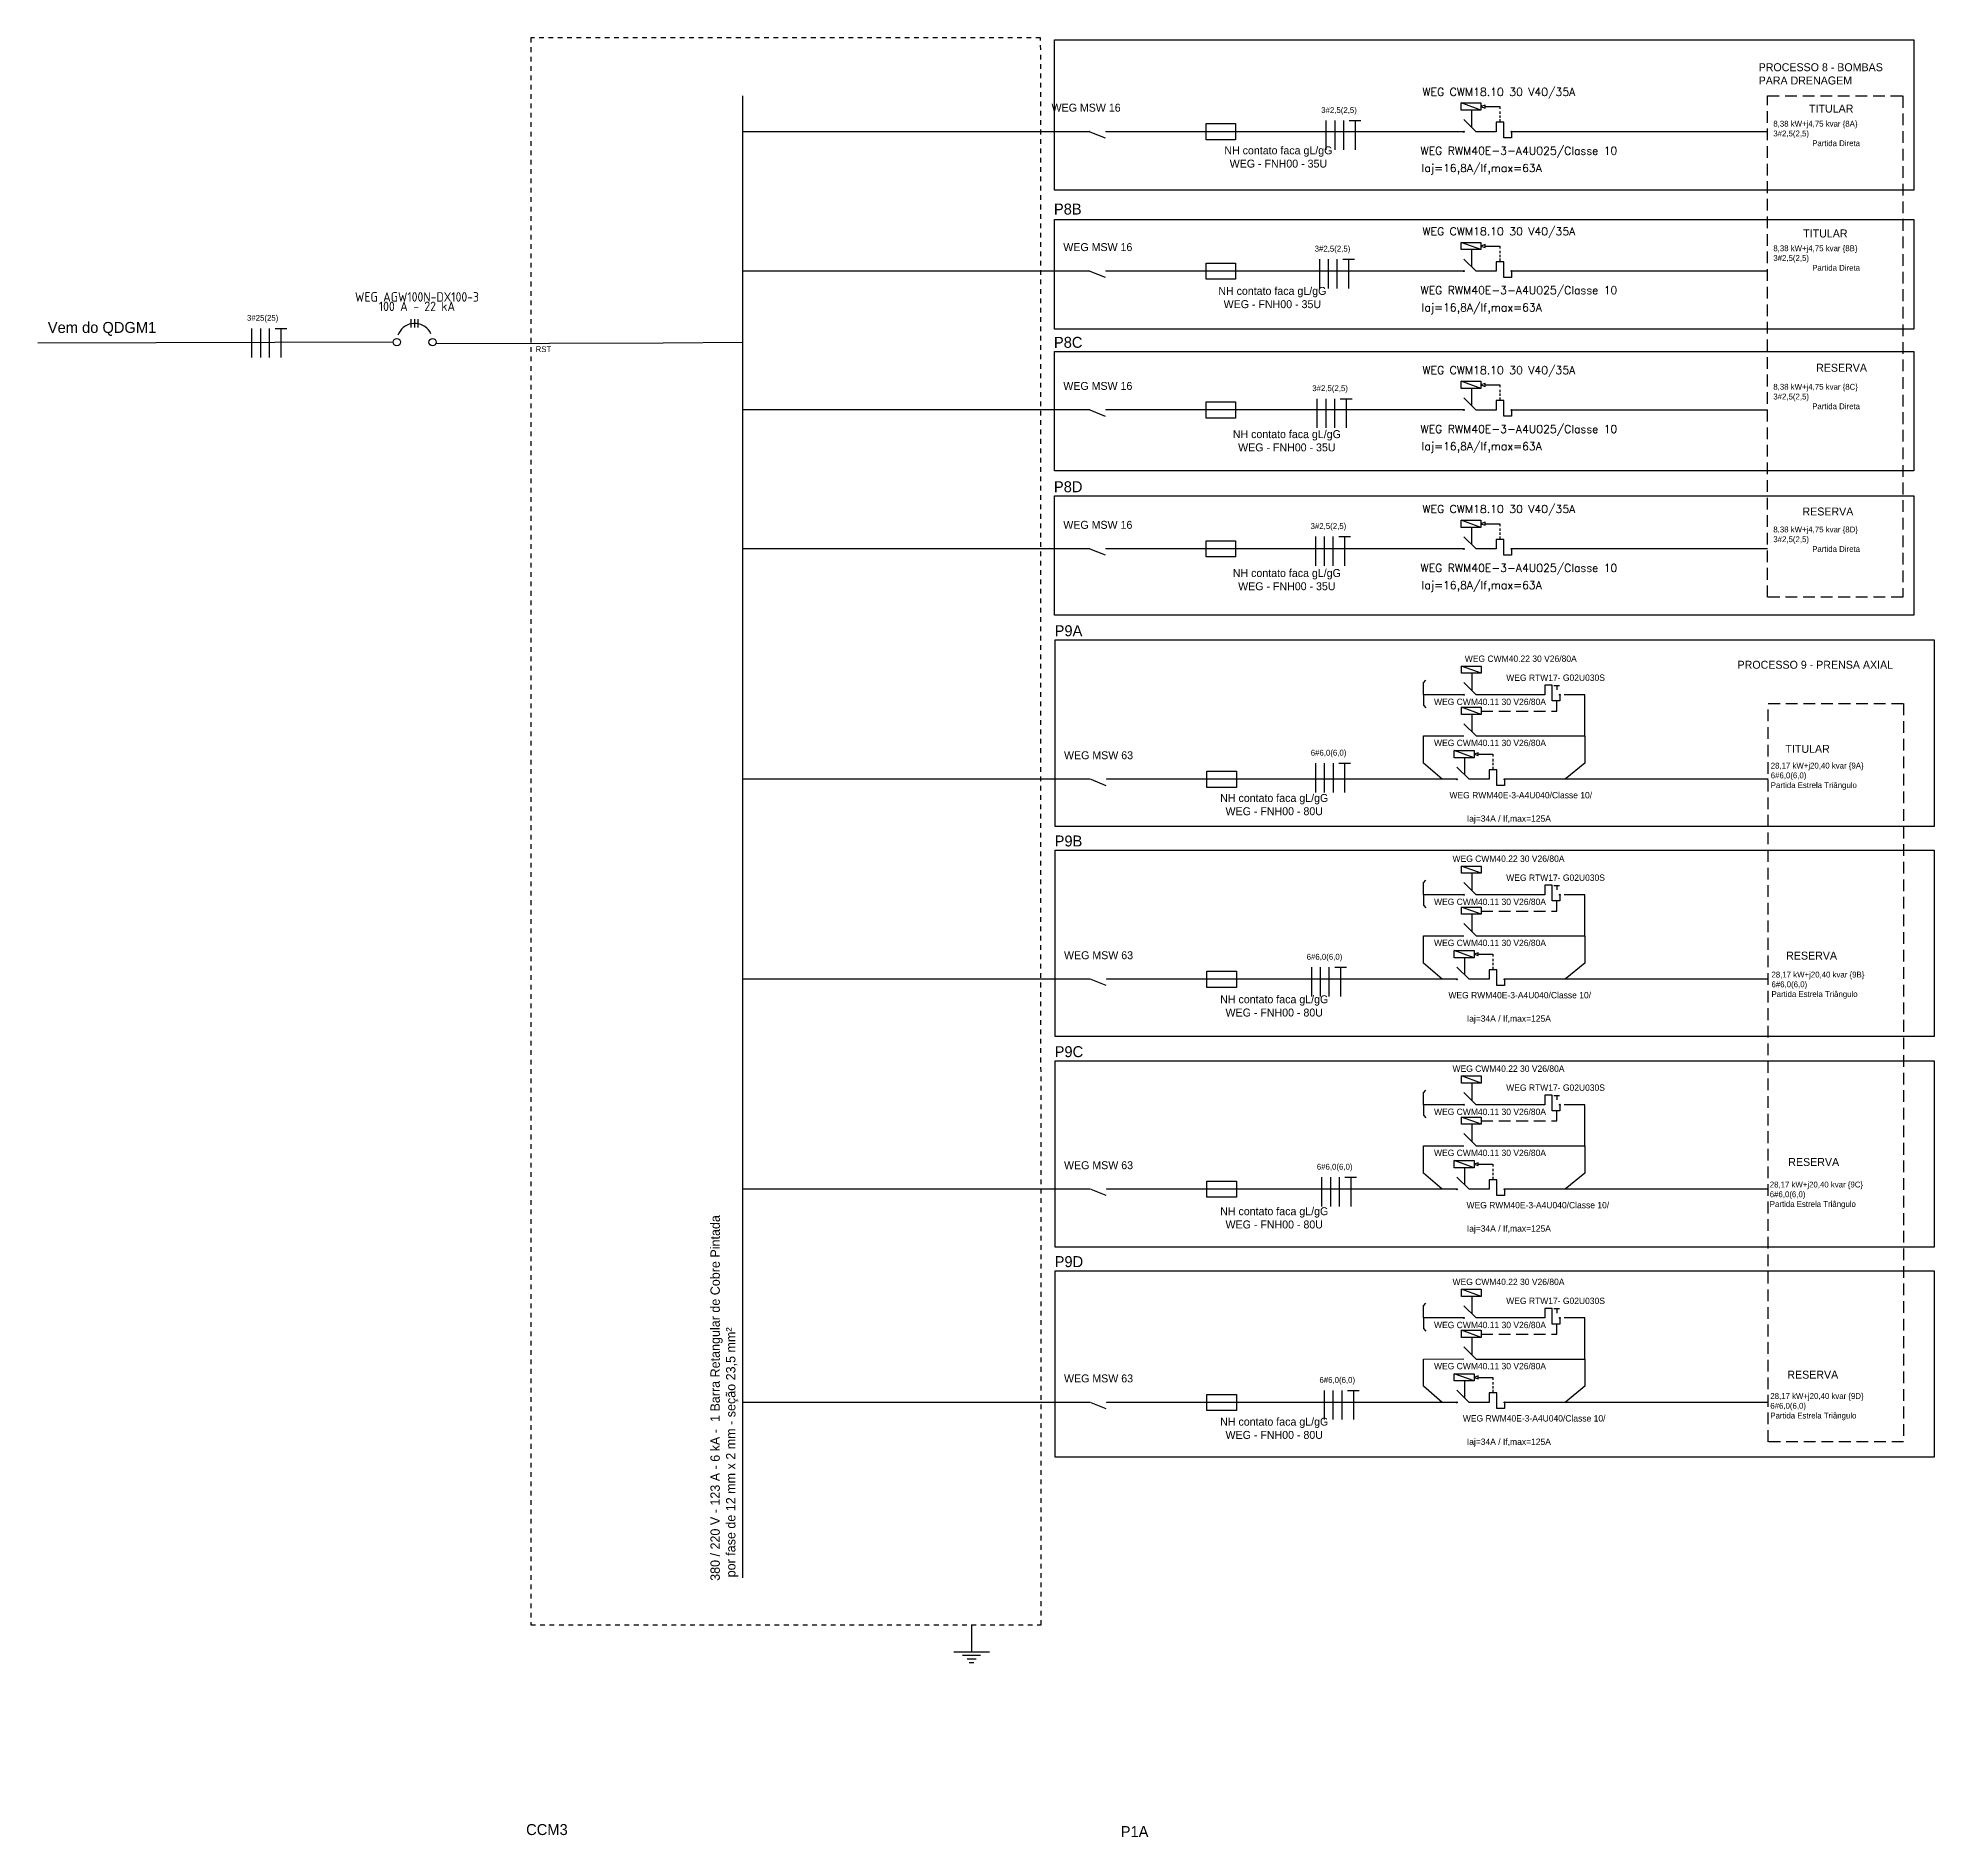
# Model space of a CAD drawing. Extents: x -646 to 641, y -139 to 322.
# Drawn here: x 91.84 to 132.29, y 116.89 to 155.28 of the extents above; entities that cross this region are included whole.
import ezdxf

# ---------------------------------------------------------------- set-up
doc = ezdxf.new("R2010")
doc.units = 0
doc.header["$MEASUREMENT"] = 0
doc.linetypes.add('DASHED2', pattern=[0.375, 0.25, -0.125])
doc.linetypes.add('HIDDEN', pattern=[0.375, 0.25, -0.125])
for name, color, linetype in [('_ELT_UNIFILAR_DETALHES', 1, 'Continuous'), ('_ELT_UNIFILAR_PROC_TEXTO', 1, 'Continuous'), ('CONEXÃO', 7, 'Continuous'), ('DIAGRAMA UNIFILAR', 80, 'Continuous'), ('ELET_TRIFILAR_TEXTO', 4, 'Continuous'), ('ELET_UNIFILAR_TEXTO', 4, 'Continuous'), ('ELT_UNIFILAR_DESENHO', 5, 'Continuous')]:
    doc.layers.add(name, color=color, linetype=linetype)
doc.styles.add('ARIAL', font='arial.ttf')
doc.styles.add('ROMANS', font='romans')

msp = doc.modelspace()

# ---------------------------------------------------------------- hatches: boundary and pattern name
at = {"layer": 'ELT_UNIFILAR_DESENHO', "linetype": 'Continuous', "transparency": 33554687}
h = msp.add_hatch(color=256, dxfattribs=at)
h.dxf.hatch_style = 1
h.paths.add_polyline_path([(114.256, 153.284, 1), (114.287, 153.284, 1)])
h.paths.add_polyline_path([(114.613, 153.283, 1), (114.644, 153.283, 1)])
h = msp.add_hatch(color=256, dxfattribs=at)
h.dxf.hatch_style = 1
h.paths.add_polyline_path([(114.256, 150.309, 1), (114.287, 150.309, 1)])
h.paths.add_polyline_path([(114.613, 150.308, 1), (114.644, 150.308, 1)])
h = msp.add_hatch(color=256, dxfattribs=at)
h.dxf.hatch_style = 1
h.paths.add_polyline_path([(114.256, 147.347, 1), (114.287, 147.347, 1)])
h.paths.add_polyline_path([(114.613, 147.346, 1), (114.644, 147.346, 1)])
h = msp.add_hatch(color=256, dxfattribs=at)
h.dxf.hatch_style = 1
h.paths.add_polyline_path([(114.256, 144.383, 1), (114.287, 144.383, 1)])
h.paths.add_polyline_path([(114.613, 144.383, 1), (114.644, 144.383, 1)])
h = msp.add_hatch(color=256, dxfattribs=at)
h.dxf.hatch_style = 1
h.paths.add_polyline_path([(114.271, 139.467, 1), (114.302, 139.467, 1)])
h.paths.add_polyline_path([(114.628, 139.466, 1), (114.659, 139.466, 1)])
h = msp.add_hatch(color=256, dxfattribs=at)
h.dxf.hatch_style = 1
h.paths.add_polyline_path([(114.271, 135.2, 1), (114.302, 135.2, 1)])
h.paths.add_polyline_path([(114.628, 135.2, 1), (114.659, 135.2, 1)])
h = msp.add_hatch(color=256, dxfattribs=at)
h.dxf.hatch_style = 1
h.paths.add_polyline_path([(114.271, 130.72, 1), (114.302, 130.72, 1)])
h.paths.add_polyline_path([(114.628, 130.72, 1), (114.659, 130.72, 1)])
h = msp.add_hatch(color=256, dxfattribs=at)
h.dxf.hatch_style = 1
h.paths.add_polyline_path([(114.271, 126.171, 1), (114.302, 126.171, 1)])
h.paths.add_polyline_path([(114.628, 126.17, 1), (114.659, 126.17, 1)])

# ---------------------------------------------------------------- linework, layer by layer
at = {"layer": '_ELT_UNIFILAR_DETALHES', "linetype": 'HIDDEN'}
for points in [[(128.743, 154.041), (131.626, 154.041), (131.626, 143.345), (128.743, 143.345)], [(128.758, 141.076), (131.641, 141.076), (131.641, 125.325), (128.758, 125.325)]]:
    msp.add_lwpolyline(points, close=True, dxfattribs=at)
at = {"layer": 'CONEXÃO', "color": 6, "linetype": 'HIDDEN'}
for points in [[(122.632, 140.918), (124.245, 140.918), (124.245, 140.918)], [(124.245, 140.918), (124.245, 140.918), (124.245, 141.132)], [(124.245, 136.651), (124.245, 136.651), (124.245, 136.866)], [(122.632, 136.651), (124.245, 136.651), (124.245, 136.651)], [(124.245, 132.171), (124.245, 132.171), (124.245, 132.386)], [(122.632, 132.171), (124.245, 132.171), (124.245, 132.171)], [(124.245, 127.622), (124.245, 127.622), (124.245, 127.836)], [(122.632, 127.622), (124.245, 127.622), (124.245, 127.622)]]:
    msp.add_lwpolyline(points, dxfattribs=at)
at = {"layer": 'DIAGRAMA UNIFILAR', "linetype": 'DASHED2'}
for p, q in [((124.185, 141.464), (124.301, 141.464)), ((124.245, 141.464), (124.245, 141.367)), ((124.185, 137.198), (124.301, 137.198)), ((124.245, 137.198), (124.245, 137.101)), ((124.185, 132.718), (124.301, 132.718)), ((124.245, 132.718), (124.245, 132.621)), ((124.185, 128.168), (124.301, 128.168)), ((124.245, 128.168), (124.245, 128.071))]:
    msp.add_line(p, q, dxfattribs=at)
at = {"layer": 'ELT_UNIFILAR_DESENHO', "linetype": 'DASHED2', "ltscale": 0.05}
for p, q in [((113.234, 155.279), (102.358, 155.279)), ((102.358, 155.279), (102.358, 121.422)), ((113.245, 121.422), (113.234, 155.279)), ((102.358, 121.422), (113.245, 121.422))]:
    msp.add_line(p, q, dxfattribs=at)
at = {"layer": 'ELT_UNIFILAR_DESENHO'}
for p, q in [((106.88, 122.424), (106.88, 154.042)), ((122.628, 153.737), (122.206, 153.891)), ((122.428, 153.737), (122.428, 153.371)), ((122.715, 153.844), (122.628, 153.813)), ((122.628, 153.813), (122.715, 153.782)), ((122.715, 153.813), (122.715, 153.844)), ((122.715, 153.813), (123.032, 153.813)), ((122.715, 153.782), (122.715, 153.813)), ((123.032, 153.813), (123.032, 153.763)), ((119.319, 153.516), (119.319, 152.892)), ((119.507, 153.516), (119.507, 152.892)), ((119.694, 153.516), (119.694, 152.892)), ((119.818, 153.516), (120.067, 153.516)), ((119.942, 153.516), (119.942, 152.892)), ((122.523, 153.277), (122.26, 153.537)), ((123.116, 153.48), (122.954, 153.48)), ((122.954, 153.48), (122.954, 153.277)), ((123.032, 153.712), (123.032, 153.661)), ((123.032, 153.627), (123.032, 153.577)), ((123.032, 153.545), (123.032, 153.494)), ((123.116, 153.146), (123.116, 153.48)), ((114.286, 153.278), (106.88, 153.278)), ((122.26, 153.278), (114.627, 153.278)), ((122.954, 153.277), (122.523, 153.277)), ((123.279, 153.146), (123.116, 153.146)), ((128.743, 153.277), (123.279, 153.277)), ((123.279, 153.277), (123.279, 153.146)), ((122.628, 150.762), (122.206, 150.916)), ((119.18, 150.559), (119.18, 149.935)), ((119.368, 150.559), (119.368, 149.935)), ((119.555, 150.559), (119.555, 149.935)), ((119.679, 150.559), (119.928, 150.559)), ((119.804, 150.559), (119.804, 149.935)), ((122.523, 150.303), (122.26, 150.562)), ((122.428, 150.762), (122.428, 150.396)), ((122.715, 150.869), (122.628, 150.838)), ((122.628, 150.838), (122.715, 150.807)), ((122.715, 150.838), (122.715, 150.869)), ((122.715, 150.838), (123.032, 150.838)), ((122.715, 150.807), (122.715, 150.838)), ((123.116, 150.505), (122.954, 150.505)), ((122.954, 150.505), (122.954, 150.303)), ((123.032, 150.838), (123.032, 150.788)), ((123.032, 150.737), (123.032, 150.686)), ((123.032, 150.652), (123.032, 150.602)), ((123.032, 150.57), (123.032, 150.519)), ((123.116, 150.171), (123.116, 150.505)), ((108.188, 150.303), (106.88, 150.303)), ((114.286, 150.303), (108.188, 150.303)), ((122.26, 150.303), (114.627, 150.303)), ((122.954, 150.303), (122.523, 150.303)), ((123.279, 150.171), (123.116, 150.171)), ((128.743, 150.303), (123.279, 150.303)), ((123.279, 150.303), (123.279, 150.171)), ((99.802, 149.099), (99.802, 149.277)), ((99.802, 149.099), (99.802, 149.277)), ((99.879, 149.099), (99.879, 149.277)), ((99.879, 149.099), (99.879, 149.277)), ((99.955, 149.099), (99.955, 149.277)), ((99.955, 149.099), (99.955, 149.277)), ((96.401, 149.083), (96.401, 148.459)), ((96.588, 149.083), (96.588, 148.459)), ((96.776, 149.083), (96.776, 148.459)), ((96.9, 149.083), (97.149, 149.083)), ((97.024, 149.083), (97.024, 148.459)), ((91.841, 148.771), (99.422, 148.793)), ((100.33, 148.757), (105.177, 148.771)), ((105.177, 148.771), (106.88, 148.787)), ((122.628, 147.799), (122.206, 147.953)), ((122.428, 147.799), (122.428, 147.434)), ((122.715, 147.907), (122.628, 147.876)), ((122.628, 147.876), (122.715, 147.845)), ((122.715, 147.876), (122.715, 147.907)), ((122.715, 147.876), (123.032, 147.876)), ((122.715, 147.845), (122.715, 147.876)), ((123.032, 147.876), (123.032, 147.826)), ((123.032, 147.774), (123.032, 147.724)), ((123.032, 147.69), (123.032, 147.64)), ((108.188, 147.341), (106.88, 147.341)), ((114.286, 147.341), (108.188, 147.341)), ((122.26, 147.341), (114.627, 147.341)), ((119.128, 147.582), (119.128, 146.958)), ((119.316, 147.582), (119.316, 146.958)), ((119.503, 147.582), (119.503, 146.958)), ((119.627, 147.582), (119.877, 147.582)), ((119.752, 147.582), (119.752, 146.958)), ((122.523, 147.34), (122.26, 147.6)), ((122.954, 147.34), (122.523, 147.34)), ((123.116, 147.542), (122.954, 147.542)), ((122.954, 147.542), (122.954, 147.34)), ((123.032, 147.607), (123.032, 147.557)), ((123.116, 147.208), (123.116, 147.542)), ((128.743, 147.34), (123.279, 147.34)), ((123.279, 147.34), (123.279, 147.208)), ((123.279, 147.208), (123.116, 147.208)), ((122.628, 144.836), (122.206, 144.99)), ((122.428, 144.836), (122.428, 144.471)), ((122.715, 144.944), (122.628, 144.913)), ((122.628, 144.913), (122.715, 144.882)), ((122.715, 144.913), (122.715, 144.944)), ((122.715, 144.913), (123.032, 144.913)), ((122.715, 144.882), (122.715, 144.913)), ((123.032, 144.913), (123.032, 144.862)), ((119.094, 144.641), (119.094, 144.017)), ((119.281, 144.641), (119.281, 144.017)), ((119.468, 144.641), (119.468, 144.017)), ((119.592, 144.641), (119.842, 144.641)), ((119.717, 144.641), (119.717, 144.017)), ((122.523, 144.377), (122.26, 144.636)), ((123.116, 144.579), (122.954, 144.579)), ((122.954, 144.579), (122.954, 144.377)), ((123.032, 144.811), (123.032, 144.761)), ((123.032, 144.727), (123.032, 144.676)), ((123.032, 144.644), (123.032, 144.594)), ((123.116, 144.245), (123.116, 144.579)), ((108.418, 144.378), (106.88, 144.378)), ((114.286, 144.378), (108.418, 144.378)), ((122.26, 144.378), (114.627, 144.378)), ((122.954, 144.377), (122.523, 144.377)), ((123.279, 144.245), (123.116, 144.245)), ((128.743, 144.377), (123.279, 144.377)), ((123.279, 144.377), (123.279, 144.245)), ((122.632, 141.723), (122.211, 141.877)), ((122.433, 141.723), (122.433, 141.358)), ((121.404, 141.521), (121.454, 141.578)), ((121.404, 141.265), (121.404, 141.521)), ((122.254, 141.265), (121.404, 141.265)), ((121.404, 141.265), (121.404, 141.04)), ((122.528, 141.264), (122.264, 141.524)), ((123.988, 141.264), (122.528, 141.264)), ((124.15, 141.467), (123.988, 141.467)), ((123.988, 141.467), (123.988, 141.264)), ((124.15, 141.132), (124.15, 141.467)), ((124.313, 141.264), (124.313, 141.132)), ((124.841, 141.264), (124.404, 141.264)), ((124.841, 140.388), (124.841, 141.264)), ((121.404, 141.04), (121.454, 140.983)), ((122.632, 140.847), (122.211, 141.001)), ((122.433, 140.847), (122.433, 140.482)), ((124.313, 141.132), (124.15, 141.132)), ((121.404, 140.388), (122.264, 140.389)), ((121.404, 139.807), (121.404, 140.388)), ((122.528, 140.388), (122.264, 140.648)), ((122.528, 140.388), (124.841, 140.388)), ((124.841, 140.388), (124.841, 139.807)), ((122.479, 139.92), (122.058, 140.074)), ((122.567, 140.028), (122.479, 139.997)), ((122.479, 139.997), (122.567, 139.966)), ((122.567, 139.997), (122.567, 140.028)), ((122.567, 139.997), (122.883, 139.997)), ((122.567, 139.966), (122.567, 139.997)), ((122.883, 139.997), (122.883, 139.946)), ((119.096, 139.805), (119.096, 139.181)), ((119.283, 139.805), (119.283, 139.181)), ((119.471, 139.805), (119.471, 139.181)), ((119.594, 139.805), (119.844, 139.805)), ((119.719, 139.805), (119.719, 139.181)), ((121.799, 139.462), (121.404, 139.807)), ((122.374, 139.461), (122.111, 139.72)), ((122.279, 139.92), (122.279, 139.554)), ((122.967, 139.663), (122.805, 139.663)), ((122.805, 139.663), (122.805, 139.461)), ((122.883, 139.895), (122.883, 139.844)), ((122.883, 139.811), (122.883, 139.76)), ((122.883, 139.728), (122.883, 139.678)), ((122.967, 139.329), (122.967, 139.663)), ((124.841, 139.807), (124.422, 139.461)), ((108.188, 139.461), (106.88, 139.461)), ((114.286, 139.461), (108.188, 139.461)), ((122.121, 139.461), (114.645, 139.461)), ((122.805, 139.461), (122.374, 139.461)), ((123.13, 139.329), (122.967, 139.329)), ((123.13, 139.461), (123.13, 139.329)), ((128.758, 139.461), (123.14, 139.461)), ((122.632, 137.457), (122.211, 137.611)), ((121.404, 137.254), (121.454, 137.311)), ((121.404, 136.998), (121.404, 137.254)), ((122.528, 136.998), (122.264, 137.257)), ((122.433, 137.457), (122.433, 137.091)), ((124.15, 137.2), (123.988, 137.2)), ((123.988, 137.2), (123.988, 136.998)), ((124.15, 136.866), (124.15, 137.2)), ((122.254, 136.998), (121.404, 136.998)), ((121.404, 136.998), (121.404, 136.773)), ((121.404, 136.773), (121.454, 136.716)), ((122.632, 136.581), (122.211, 136.735)), ((123.988, 136.998), (122.528, 136.998)), ((124.313, 136.866), (124.15, 136.866)), ((124.313, 136.998), (124.313, 136.866)), ((124.841, 136.998), (124.404, 136.998)), ((124.841, 136.121), (124.841, 136.998)), ((122.528, 136.121), (122.264, 136.381)), ((122.433, 136.581), (122.433, 136.215)), ((121.404, 136.121), (122.264, 136.122)), ((121.404, 135.54), (121.404, 136.121)), ((122.528, 136.121), (124.841, 136.121)), ((124.841, 136.121), (124.841, 135.54)), ((121.799, 135.195), (121.404, 135.54)), ((122.479, 135.653), (122.058, 135.807)), ((122.279, 135.653), (122.279, 135.288)), ((122.567, 135.761), (122.479, 135.73)), ((122.479, 135.73), (122.567, 135.699)), ((122.567, 135.73), (122.567, 135.761)), ((122.567, 135.73), (122.883, 135.73)), ((122.567, 135.699), (122.567, 135.73)), ((122.883, 135.73), (122.883, 135.68)), ((122.883, 135.628), (122.883, 135.578)), ((122.883, 135.544), (122.883, 135.493)), ((124.841, 135.54), (124.422, 135.195)), ((108.188, 135.195), (106.88, 135.195)), ((114.286, 135.195), (108.188, 135.195)), ((122.121, 135.195), (114.645, 135.195)), ((119.009, 135.451), (119.009, 134.827)), ((119.196, 135.451), (119.196, 134.827)), ((119.383, 135.451), (119.383, 134.827)), ((119.507, 135.451), (119.757, 135.451)), ((119.632, 135.451), (119.632, 134.827)), ((122.374, 135.194), (122.111, 135.453)), ((122.805, 135.194), (122.374, 135.194)), ((122.967, 135.396), (122.805, 135.396)), ((122.805, 135.396), (122.805, 135.194)), ((122.883, 135.461), (122.883, 135.411)), ((122.967, 135.062), (122.967, 135.396)), ((128.758, 135.194), (123.13, 135.194)), ((123.13, 135.194), (123.13, 135.062)), ((123.13, 135.062), (122.967, 135.062)), ((122.632, 132.977), (122.211, 133.131)), ((121.404, 132.774), (121.454, 132.831)), ((121.404, 132.518), (121.404, 132.774)), ((122.528, 132.517), (122.264, 132.777)), ((122.433, 132.977), (122.433, 132.611)), ((124.15, 132.72), (123.988, 132.72)), ((123.988, 132.72), (123.988, 132.517)), ((124.15, 132.386), (124.15, 132.72)), ((122.254, 132.518), (121.404, 132.518)), ((121.404, 132.518), (121.404, 132.293)), ((121.404, 132.293), (121.454, 132.236)), ((123.988, 132.517), (122.528, 132.517)), ((124.313, 132.386), (124.15, 132.386)), ((124.313, 132.517), (124.313, 132.386)), ((124.841, 132.517), (124.404, 132.517)), ((124.841, 131.641), (124.841, 132.517)), ((122.632, 132.101), (122.211, 132.254)), ((122.528, 131.641), (122.264, 131.901)), ((122.433, 132.101), (122.433, 131.735)), ((121.404, 131.641), (122.264, 131.642)), ((121.404, 131.06), (121.404, 131.641)), ((122.528, 131.641), (124.841, 131.641)), ((124.841, 131.641), (124.841, 131.06)), ((122.479, 131.173), (122.058, 131.327)), ((122.279, 131.173), (122.279, 130.808)), ((122.567, 131.281), (122.479, 131.25)), ((122.479, 131.25), (122.567, 131.219)), ((122.567, 131.25), (122.567, 131.281)), ((122.567, 131.25), (122.883, 131.25)), ((122.567, 131.219), (122.567, 131.25)), ((122.883, 131.25), (122.883, 131.199)), ((122.883, 131.148), (122.883, 131.098)), ((108.188, 130.715), (106.88, 130.715)), ((114.286, 130.715), (108.188, 130.715)), ((122.121, 130.715), (114.645, 130.715)), ((119.227, 130.971), (119.227, 130.347)), ((119.414, 130.971), (119.414, 130.347)), ((119.601, 130.971), (119.601, 130.347)), ((119.725, 130.971), (119.975, 130.971)), ((119.85, 130.971), (119.85, 130.347)), ((121.799, 130.715), (121.404, 131.06)), ((122.374, 130.714), (122.111, 130.973)), ((122.805, 130.714), (122.374, 130.714)), ((122.967, 130.916), (122.805, 130.916)), ((122.805, 130.916), (122.805, 130.714)), ((122.883, 131.064), (122.883, 131.013)), ((122.883, 130.981), (122.883, 130.931)), ((122.967, 130.582), (122.967, 130.916)), ((123.13, 130.714), (123.13, 130.582)), ((128.758, 130.714), (123.14, 130.714)), ((124.841, 131.06), (124.422, 130.715)), ((123.13, 130.582), (122.967, 130.582)), ((121.404, 128.225), (121.454, 128.282)), ((122.632, 128.427), (122.211, 128.581)), ((122.433, 128.427), (122.433, 128.062)), ((121.404, 127.969), (121.404, 128.225)), ((122.254, 127.969), (121.404, 127.969)), ((121.404, 127.969), (121.404, 127.744)), ((122.528, 127.968), (122.264, 128.228)), ((123.988, 127.968), (122.528, 127.968)), ((124.15, 128.17), (123.988, 128.17)), ((123.988, 128.17), (123.988, 127.968)), ((124.15, 127.836), (124.15, 128.17)), ((124.313, 127.836), (124.15, 127.836)), ((124.313, 127.968), (124.313, 127.836)), ((124.841, 127.968), (124.404, 127.968)), ((124.841, 127.092), (124.841, 127.968)), ((121.404, 127.744), (121.454, 127.687)), ((122.632, 127.551), (122.211, 127.705)), ((122.433, 127.551), (122.433, 127.186)), ((121.404, 127.092), (122.264, 127.093)), ((121.404, 126.511), (121.404, 127.092)), ((122.528, 127.092), (122.264, 127.351)), ((122.528, 127.092), (124.841, 127.092)), ((124.841, 127.092), (124.841, 126.511)), ((122.479, 126.624), (122.058, 126.778)), ((122.279, 126.624), (122.279, 126.258)), ((122.567, 126.732), (122.479, 126.701)), ((122.479, 126.701), (122.567, 126.669)), ((122.567, 126.701), (122.567, 126.732)), ((122.567, 126.701), (122.883, 126.701)), ((122.567, 126.669), (122.567, 126.701)), ((122.883, 126.701), (122.883, 126.65)), ((119.281, 126.422), (119.281, 125.798)), ((119.469, 126.422), (119.469, 125.798)), ((119.656, 126.422), (119.656, 125.798)), ((119.78, 126.422), (120.029, 126.422)), ((119.905, 126.422), (119.905, 125.798)), ((121.799, 126.166), (121.404, 126.511)), ((122.374, 126.165), (122.111, 126.424)), ((122.967, 126.367), (122.805, 126.367)), ((122.805, 126.367), (122.805, 126.165)), ((122.883, 126.599), (122.883, 126.548)), ((122.883, 126.514), (122.883, 126.464)), ((122.883, 126.432), (122.883, 126.382)), ((122.967, 126.033), (122.967, 126.367)), ((124.841, 126.511), (124.422, 126.165)), ((108.112, 126.165), (106.88, 126.165)), ((114.286, 126.165), (108.112, 126.165)), ((122.121, 126.165), (114.645, 126.165)), ((122.805, 126.165), (122.374, 126.165)), ((123.13, 126.033), (122.967, 126.033)), ((123.13, 126.165), (123.13, 126.033)), ((128.758, 126.165), (123.14, 126.165)), ((111.759, 121.422), (111.759, 120.847)), ((111.378, 120.847), (112.141, 120.847)), ((111.569, 120.771), (111.95, 120.771)), ((111.664, 120.694), (111.855, 120.694)), ((111.712, 120.618), (111.807, 120.618))]:
    msp.add_line(p, q, dxfattribs=at)
at = {"layer": 'ELT_UNIFILAR_DESENHO', "linetype": 'Continuous'}
for p, q in [((114.286, 153.278), (114.607, 153.149)), ((114.286, 150.303), (114.607, 150.174)), ((114.286, 147.341), (114.607, 147.212)), ((114.286, 144.378), (114.607, 144.248)), ((114.301, 139.461), (114.623, 139.332)), ((114.301, 135.195), (114.623, 135.066)), ((114.301, 130.715), (114.623, 130.585)), ((114.301, 126.165), (114.623, 126.036))]:
    msp.add_line(p, q, dxfattribs=at)
at = {"layer": 'ELT_UNIFILAR_DESENHO', "linetype": 'ByBlock'}
for points in [[(113.527, 155.241), (131.861, 155.241), (131.861, 152.032), (113.527, 152.032)], [(113.527, 151.403), (131.861, 151.403), (131.861, 149.063), (113.527, 149.063)], [(113.527, 148.59), (131.861, 148.59), (131.861, 146.043), (113.527, 146.043)], [(113.527, 145.508), (131.861, 145.508), (131.861, 142.962), (113.527, 142.962)], [(113.543, 142.436), (132.295, 142.436), (132.295, 138.457), (113.543, 138.457)], [(113.543, 137.951), (132.295, 137.951), (132.295, 133.972), (113.543, 133.972)], [(113.543, 133.455), (132.295, 133.455), (132.295, 129.476), (113.543, 129.476)], [(113.543, 128.975), (132.295, 128.975), (132.295, 124.996), (113.543, 124.996)]]:
    msp.add_lwpolyline(points, close=True, dxfattribs=at)
at = {"layer": 'ELT_UNIFILAR_DESENHO'}
for points in [[(122.628, 153.737), (122.206, 153.737), (122.206, 153.891), (122.628, 153.891)], [(122.628, 150.762), (122.206, 150.762), (122.206, 150.916), (122.628, 150.916)], [(122.628, 147.799), (122.206, 147.799), (122.206, 147.953), (122.628, 147.953)], [(122.628, 144.836), (122.206, 144.836), (122.206, 144.99), (122.628, 144.99)], [(122.632, 141.723), (122.211, 141.723), (122.211, 141.877), (122.632, 141.877)], [(122.632, 140.847), (122.211, 140.847), (122.211, 141.001), (122.632, 141.001)], [(122.479, 139.92), (122.058, 139.92), (122.058, 140.074), (122.479, 140.074)], [(122.632, 137.457), (122.211, 137.457), (122.211, 137.611), (122.632, 137.611)], [(122.632, 136.581), (122.211, 136.581), (122.211, 136.735), (122.632, 136.735)], [(122.479, 135.653), (122.058, 135.653), (122.058, 135.807), (122.479, 135.807)], [(122.632, 132.977), (122.211, 132.977), (122.211, 133.131), (122.632, 133.131)], [(122.632, 132.101), (122.211, 132.101), (122.211, 132.254), (122.632, 132.254)], [(122.479, 131.173), (122.058, 131.173), (122.058, 131.327), (122.479, 131.327)], [(122.632, 128.427), (122.211, 128.427), (122.211, 128.581), (122.632, 128.581)], [(122.632, 127.551), (122.211, 127.551), (122.211, 127.705), (122.632, 127.705)], [(122.479, 126.624), (122.058, 126.624), (122.058, 126.778), (122.479, 126.778)]]:
    msp.add_lwpolyline(points, close=True, dxfattribs=at)
at = {"layer": 'ELT_UNIFILAR_DESENHO', "linetype": 'Continuous'}
for points in [[(116.762, 153.45), (117.393, 153.45), (117.393, 153.106), (116.762, 153.106)], [(116.762, 150.476), (117.393, 150.476), (117.393, 150.131), (116.762, 150.131)], [(116.762, 147.513), (117.393, 147.513), (117.393, 147.168), (116.762, 147.168)], [(116.762, 144.55), (117.393, 144.55), (117.393, 144.205), (116.762, 144.205)], [(116.777, 139.634), (117.409, 139.634), (117.409, 139.289), (116.777, 139.289)], [(116.777, 135.367), (117.409, 135.367), (117.409, 135.022), (116.777, 135.022)], [(116.777, 130.887), (117.409, 130.887), (117.409, 130.542), (116.777, 130.542)], [(116.777, 126.338), (117.409, 126.338), (117.409, 125.993), (116.777, 125.993)]]:
    msp.add_lwpolyline(points, close=True, dxfattribs=at)
at = {"layer": 'ELT_UNIFILAR_DESENHO'}
msp.add_lwpolyline([(100.224, 148.968), (100.2, 149.012), (100.171, 149.052), (100.136, 149.088), (100.097, 149.119), (100.055, 149.145), (100.009, 149.165), (99.961, 149.179), (99.912, 149.187), (99.862, 149.188), (99.812, 149.182), (99.764, 149.17), (99.717, 149.152), (99.674, 149.128), (99.634, 149.099), (99.597, 149.064), (99.566, 149.025), (99.54, 148.983), (99.52, 148.937)], dxfattribs=at)
at = {"layer": 'ELT_UNIFILAR_DESENHO', "linetype": 'Continuous'}
for centre in [(122.26, 153.278), (123.279, 153.277), (122.26, 150.303), (123.279, 150.303), (122.26, 147.341), (123.279, 147.34), (122.26, 144.378), (123.279, 144.377), (122.264, 141.265), (124.313, 141.264), (122.111, 139.461), (123.13, 139.461), (122.264, 136.998), (124.313, 136.998), (122.111, 135.195), (123.13, 135.194), (122.264, 132.518), (124.313, 132.517), (122.111, 130.715), (123.13, 130.714), (122.264, 127.969), (124.313, 127.968), (122.111, 126.165), (123.13, 126.165)]:
    msp.add_circle(centre, 0.0105, dxfattribs=at)
at = {"layer": 'ELT_UNIFILAR_DESENHO'}
for centre in [(99.498, 148.788), (100.26, 148.788)]:
    msp.add_circle(centre, 0.0763, dxfattribs=at)

# ---------------------------------------------------------------- texts
at = {"layer": '_ELT_UNIFILAR_PROC_TEXTO', "attachment_point": 1}
for s, insert, char_height in [('PROCESSO 8 - BOMBAS \\PPARA DRENAGEM', (128.552, 154.739), 0.16976), ('\\A1;8,38 kW+j4,75 kvar \\{8A\\}\\P3#2,5(2,5)\\P\\pxqc;{\\A0;^I            Partida Direta}', (128.865, 153.511), 0.12481), ('TITULAR', (129.503, 151.192), 0.1698), ('\\A1;8,38 kW+j4,75 kvar \\{8B\\}\\P3#2,5(2,5)\\P\\pxqc;{\\A0;^I            Partida Direta}', (128.865, 150.854), 0.12481), ('RESERVA', (129.778, 148.327), 0.1698), ('\\A1;8,38 kW+j4,75 kvar \\{8C\\}\\P3#2,5(2,5)\\P\\pxqc;{\\A0;^I            Partida Direta}', (128.865, 147.898), 0.12481), ('RESERVA', (129.487, 145.26), 0.1698), ('\\A1;8,38 kW+j4,75 kvar \\{8D\\}\\P3#2,5(2,5)\\P\\pxqc;{\\A0;^I            Partida Direta}', (128.865, 144.854), 0.12481), ('PROCESSO 9 - PRENSA AXIAL', (128.102, 141.99), 0.16976), ('TITULAR', (129.123, 140.196), 0.1698), ('RESERVA', (129.139, 135.784), 0.1698), ('RESERVA', (129.184, 131.381), 0.1698), ('RESERVA', (129.164, 126.843), 0.1698)]:
    msp.add_mtext(s, dxfattribs=dict(at, insert=insert, char_height=char_height))
for s, insert, char_height, width in [('TITULAR', (129.627, 153.856), 0.1698, 1.07512), ('\\A1;28,17 kW+j20,40 kvar \\{9A\\}\\P6#6,0(6,0)\\P{\\A0;Partida Estrela Triângulo}', (128.81, 139.815), 0.12481, 3.47757), ('\\A1;28,17 kW+j20,40 kvar \\{9B\\}\\P6#6,0(6,0)\\P{\\A0;Partida Estrela Triângulo}', (128.826, 135.357), 0.12481, 3.47757), ('\\A1;28,17 kW+j20,40 kvar \\{9C\\}\\P6#6,0(6,0)\\P{\\A0;Partida Estrela Triângulo}', (128.789, 130.877), 0.12481, 3.47757), ('\\A1;28,17 kW+j20,40 kvar \\{9D\\}\\P6#6,0(6,0)\\P{\\A0;Partida Estrela Triângulo}', (128.801, 126.364), 0.12481, 3.47757)]:
    msp.add_mtext(s, dxfattribs=dict(at, insert=insert, char_height=char_height, width=width))
at = {"layer": 'ELET_TRIFILAR_TEXTO', "style": 'ROMANS'}
for s, p in [('WEG CWM18.10 30 V40/35A', (121.378, 154.043)), ('WEG RWM40E-3-A4U025/Classe 10     ', (121.338, 152.787)), ('Iaj=16,8A/If,max=63A ', (121.361, 152.419)), ('WEG CWM18.10 30 V40/35A', (121.378, 151.068)), ('WEG RWM40E-3-A4U025/Classe 10     ', (121.338, 149.812)), ('Iaj=16,8A/If,max=63A ', (121.361, 149.444)), ('WEG CWM18.10 30 V40/35A', (121.378, 148.106)), ('WEG RWM40E-3-A4U025/Classe 10     ', (121.338, 146.849)), ('Iaj=16,8A/If,max=63A ', (121.361, 146.482)), ('WEG CWM18.10 30 V40/35A', (121.378, 145.143)), ('WEG RWM40E-3-A4U025/Classe 10     ', (121.338, 143.886)), ('Iaj=16,8A/If,max=63A ', (121.361, 143.519))]:
    msp.add_text(s, height=0.1695, dxfattribs=at).set_placement(p)
at = {"layer": 'ELET_TRIFILAR_TEXTO', "char_height": 0.1695, "attachment_point": 1}
for s, insert in [('\\pxqc;NH contato faca gL/gG\\PWEG - FNH00 - 35U', (117.153, 152.965)), ('\\pxqc;NH contato faca gL/gG\\PWEG - FNH00 - 35U', (117.024, 149.966)), ('\\pxqc;NH contato faca gL/gG\\PWEG - FNH00 - 35U', (117.333, 146.91)), ('\\pxqc;NH contato faca gL/gG\\PWEG - FNH00 - 35U', (117.333, 143.947)), ('\\pxqc;NH contato faca gL/gG\\PWEG - FNH00 - 80U', (117.064, 139.147)), ('\\pxqc;NH contato faca gL/gG\\PWEG - FNH00 - 80U', (117.064, 134.852)), ('\\pxqc;NH contato faca gL/gG\\PWEG - FNH00 - 80U', (117.064, 130.33)), ('\\pxqc;NH contato faca gL/gG\\PWEG - FNH00 - 80U', (117.064, 125.84))]:
    msp.add_mtext(s, dxfattribs=dict(at, insert=insert))
at = {"layer": 'ELET_TRIFILAR_TEXTO', "char_height": 0.1356, "attachment_point": 1}
for s, insert, width in [('\\pxqc;WEG CWM40.22 30 V26/80A      ', (121.241, 142.102), 4.47121), ('\\pxqc;WEG RTW17- G02U030S      ', (122.745, 141.697), 2.94942), ('WEG CWM40.11 30 V26/80A      ', (121.626, 141.182), 4.80359), ('WEG CWM40.11 30 V26/80A      ', (121.626, 140.305), 4.80359), ('\\pxqc;WEG RWM40E-3-A4U040/Classe 10/   ', (121.342, 139.19), 4.27077), ('\\pxqc;Iaj=34A / If,max=125A    ', (121.818, 138.691), 2.80925), ('\\pxqc;WEG CWM40.22 30 V26/80A      ', (121.241, 137.835), 3.94788), ('\\pxqc;WEG RTW17- G02U030S      ', (122.745, 137.43), 2.94942), ('WEG CWM40.11 30 V26/80A      ', (121.626, 136.915), 4.80359), ('WEG CWM40.11 30 V26/80A      ', (121.626, 136.038), 4.80359), ('\\pxqc;WEG RWM40E-3-A4U040/Classe 10/   ', (121.342, 134.923), 4.2257), ('\\pxqc;Iaj=34A / If,max=125A    ', (121.818, 134.424), 2.80925), ('\\pxqc;WEG CWM40.22 30 V26/80A      ', (121.241, 133.355), 3.94788), ('\\pxqc;WEG RTW17- G02U030S      ', (122.745, 132.95), 2.94942), ('WEG CWM40.11 30 V26/80A      ', (121.626, 132.435), 4.80359), ('WEG CWM40.11 30 V26/80A      ', (121.626, 131.558), 4.80359), ('\\pxqc;WEG RWM40E-3-A4U040/Classe 10/   \\P  ', (121.342, 130.443), 4.99831), ('\\pxqc;Iaj=34A / If,max=125A    ', (121.818, 129.944), 2.80925), ('\\pxqc;WEG CWM40.22 30 V26/80A      ', (121.241, 128.806), 3.94788), ('\\pxqc;WEG RTW17- G02U030S      ', (122.745, 128.401), 2.94942), ('WEG CWM40.11 30 V26/80A      ', (121.626, 127.886), 4.80359), ('WEG CWM40.11 30 V26/80A      ', (121.626, 127.009), 4.80359), ('\\pxqc;WEG RWM40E-3-A4U040/Classe 10/   ', (121.342, 125.894), 4.84097), ('\\pxqc;Iaj=34A / If,max=125A    ', (121.818, 125.395), 2.80925)]:
    msp.add_mtext(s, dxfattribs=dict(at, insert=insert, width=width))
at = {"layer": 'ELET_UNIFILAR_TEXTO', "attachment_point": 1}
for s, insert, char_height, width in [('WEG MSW 16      ', (113.467, 153.876), 0.1695, 1.97354), ('\\A1;3#2,5(2,5)', (119.219, 153.802), 0.12481, 0.97518), ('P8B', (113.517, 151.745), 0.234, 4.52601), ('\\pxqc;WEG MSW 16      ', (113.467, 150.901), 0.1695, 1.97354), ('\\A1;3#2,5(2,5)', (119.08, 150.845), 0.12481, 0.97518), ('\\A1;3#25(25)', (96.301, 149.369), 0.12481, 0.97518), ('P8C', (113.517, 148.901), 0.234, 4.52601), ('\\pxqc;WEG MSW 16      ', (113.467, 147.939), 0.1695, 1.97354), ('\\A1;3#2,5(2,5)', (119.028, 147.868), 0.12481, 0.97518), ('P8D', (113.517, 145.82), 0.234, 4.52601), ('\\pxqc;WEG MSW 16      ', (113.467, 144.975), 0.1695, 1.97354), ('\\A1;3#2,5(2,5)', (118.993, 144.927), 0.12481, 0.97518), ('P9A', (113.532, 142.748), 0.234, 4.52601), ('\\pxqc;WEG MSW 63      ', (113.482, 140.059), 0.1695, 1.97354), ('\\A1;6#6,0(6,0)', (118.996, 140.091), 0.12481, 0.97518), ('P9B', (113.532, 138.262), 0.234, 4.52601), ('\\pxqc;WEG MSW 63      ', (113.482, 135.792), 0.1695, 1.97354), ('\\A1;6#6,0(6,0)', (118.909, 135.737), 0.12481, 0.97518), ('P9C', (113.532, 133.767), 0.234, 4.52601), ('\\pxqc;WEG MSW 63      ', (113.482, 131.312), 0.1695, 1.97354), ('\\A1;6#6,0(6,0)', (119.126, 131.257), 0.12481, 0.97518), ('P9D', (113.532, 129.287), 0.234, 4.52601), ('\\pxqc;WEG MSW 63      ', (113.482, 126.763), 0.1695, 1.97354), ('\\A1;6#6,0(6,0)', (119.181, 126.708), 0.12481, 0.97518), ('CCM3', (102.257, 117.169), 0.234, 4.52601), ('P1A', (114.942, 117.126), 0.234, 4.52601)]:
    msp.add_mtext(s, dxfattribs=dict(at, insert=insert, char_height=char_height, width=width))
at = {"layer": 'ELET_UNIFILAR_TEXTO', "insert": (99.928, 149.451), "char_height": 0.20154, "width": 3.82691, "attachment_point": 8, "line_spacing_factor": 0.6, "style": 'ARIAL'}
msp.add_mtext('{\\Fisocp|c0;WEG AGW100N-DX100-3\\P\\Fisocp2|c0;100 A - 22 kA}', dxfattribs=at)
at = {"layer": 'ELET_UNIFILAR_TEXTO', "attachment_point": 1}
for s, insert, char_height in [('Vem do QDGM1', (92.052, 149.219), 0.23403), ('RST', (102.459, 148.701), 0.1248), ('RST', (102.459, 148.701), 0.1248)]:
    msp.add_mtext(s, dxfattribs=dict(at, insert=insert, char_height=char_height))
at = {"layer": 'ELET_UNIFILAR_TEXTO', "insert": (106.189, 122.359), "char_height": 0.199841, "attachment_point": 1, "rotation": 90}
msp.add_mtext('\\A1;380 / 220 V - 123 A - 6 kA - {\\A0;\\fArial|b0|i0|c0|p34; \\Ftxt|c0;1 Barra Retangular de Cobre Pintada\\P por fase de 12 mm x 2 mm - seção 23,5 mm\\fArial|b0|i0|c0|p34;²}', dxfattribs=at)

doc.saveas('drawing.dxf')
